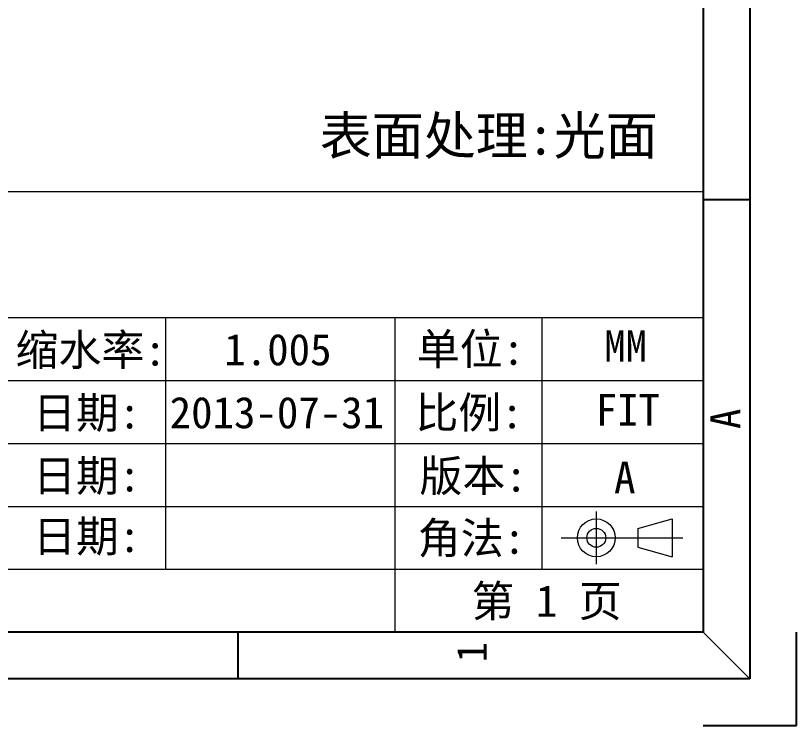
# Model space of a CAD drawing. Header units: inches. Extents: x 891 to 1249, y 156 to 796.
# Drawn here: x 1164.2 to 1232.4, y 554.3 to 616.3 of the extents above; entities that cross this region are included whole.
import ezdxf
from ezdxf.enums import TextEntityAlignment as Align
from ezdxf.lldxf.tags import DXFTag

# ---------------------------------------------------------------- set-up
doc = ezdxf.new("R2010")
doc.units = ezdxf.units.IN
doc.header["$MEASUREMENT"] = 0
doc.layers.add('50', color=7, linetype='Continuous')
doc.layers.add('dtext', color=4, linetype='Continuous')
doc.layers.add('moldbase', color=7, linetype='Continuous', lineweight=20)
doc.styles.add('仿宋', font='SIMFANG.TTF', dxfattribs={"width": 0.7})
doc.styles.add('宋体', font='SimSun.ttf', dxfattribs={"width": 0.7})
tags = doc.linetypes.add('CENTER', pattern=[2, 1.25, -0.25, 0.25, -0.25]).pattern_tags.tags
tags[10:11] = [DXFTag(74, 4), DXFTag(75, 0), DXFTag(340, '0'), DXFTag(46, 0.0), DXFTag(50, 0.0), DXFTag(44, 0.0), DXFTag(45, 0.0)]
tags[8:9] = [DXFTag(74, 4), DXFTag(75, 0), DXFTag(340, '0'), DXFTag(46, 0.0), DXFTag(50, 0.0), DXFTag(44, 0.0), DXFTag(45, 0.0)]
tags[6:7] = [DXFTag(74, 4), DXFTag(75, 0), DXFTag(340, '0'), DXFTag(46, 0.0), DXFTag(50, 0.0), DXFTag(44, 0.0), DXFTag(45, 0.0)]
tags[4:5] = [DXFTag(74, 4), DXFTag(75, 0), DXFTag(340, '0'), DXFTag(46, 0.0), DXFTag(50, 0.0), DXFTag(44, 0.0), DXFTag(45, 0.0)]

# ---------------------------------------------------------------- blocks, each defined once
blk = doc.blocks.new('7')
for p, q in [((2415.951, 292.693), (2420.951, 292.693)), ((2365.951, 246.193), (2365.951, 241.193))]:
    blk.add_line(p, q)
at = {"color": 8}
for p, q in [((2425.951, 236.193), (2425.951, 246.193)), ((2415.951, 236.193), (2425.951, 236.193))]:
    blk.add_line(p, q, dxfattribs=at)
for points in [[(2420.951, 241.193), (2010.951, 241.193), (2010.951, 528.193), (2420.951, 528.193)], [(2415.951, 246.193), (2015.951, 246.193), (2015.951, 523.193), (2415.951, 523.193)]]:
    blk.add_lwpolyline(points, close=True)
at = {"layer": 'moldbase'}
blk.add_line((2415.951, 246.193), (2420.951, 241.193), dxfattribs=at)
at = {"style": '宋体'}
for s, p in [('A', (2418.317, 269.131)), ('1', (2391.088, 244.052))]:
    blk.add_text(s, height=3.2, rotation=90, dxfattribs=at).set_placement(p, align=Align.MIDDLE)

msp = doc.modelspace()

# ---------------------------------------------------------------- linework, layer by layer
at = {"color": 7, "lineweight": 9}
for p, q in [((1090.695, 600.905), (1224.263, 600.905)), ((1224.263, 600.905), (1224.263, 562.388)), ((1090.695, 589.9), (1224.263, 589.9)), ((1177.344, 567.891), (1177.344, 589.9)), ((1197.366, 562.388), (1197.366, 589.9)), ((1210.205, 567.891), (1210.205, 589.9)), ((1090.695, 584.398), (1224.263, 584.398)), ((1090.695, 578.896), (1224.263, 578.896)), ((1090.695, 573.393), (1224.263, 573.393)), ((1090.695, 567.891), (1224.263, 567.891)), ((1095.206, 562.388), (1224.263, 562.388))]:
    msp.add_line(p, q, dxfattribs=at)
at = {"layer": 'dtext', "color": 1, "linetype": 'CENTER', "lineweight": 9}
for p, q in [((1214.923, 572.953), (1214.923, 568.331)), ((1211.859, 570.642), (1222.486, 570.642))]:
    msp.add_line(p, q, dxfattribs=at)
at = {"layer": 'dtext', "lineweight": 9}
for p, q in [((1218.563, 571.467), (1221.534, 572.293)), ((1221.534, 572.293), (1221.534, 568.991)), ((1218.563, 571.467), (1218.563, 569.817)), ((1218.563, 569.817), (1221.534, 568.991))]:
    msp.add_line(p, q, dxfattribs=at)
for radius in [1.651, 0.825]:
    msp.add_circle((1214.923, 570.642), radius, dxfattribs=at)

# ---------------------------------------------------------------- block references
at = {"layer": '50', "color": 7, "linetype": 'Continuous', "lineweight": 9, "xscale": 0.8130166579023808, "yscale": 0.8130166579024234, "zscale": 0.8130166579022814}
msp.add_blockref('7', (-739.945, 362.23), dxfattribs=at)

# ---------------------------------------------------------------- texts
at = {"layer": 'dtext', "color": 1, "lineweight": 9, "style": '仿宋'}
msp.add_text('表面处理:光面', height=3.33, dxfattribs=at).set_placement((1190.772, 604.115))
at = {"layer": 'dtext', "color": 7, "lineweight": 9, "style": '仿宋'}
for s, p in [('缩水率:', (1164.206, 585.682)), ('单位:', (1199.245, 585.757)), ('日期:', (1165.733, 580.195)), ('比例:', (1199.125, 580.21)), ('日期:', (1165.733, 574.692)), ('版本:', (1199.479, 574.677)), ('日期:', (1165.733, 569.402)), ('角法:', (1199.325, 569.249)), (' 第 1 页', (1202.147, 563.747))]:
    msp.add_text(s, height=2.7523, dxfattribs=at).set_placement(p)
at = {"layer": 'dtext', "color": 4, "lineweight": 9, "style": '仿宋'}
for s, height, p in [('1.005', 2.7523, (1182.442, 585.712)), ('MM', 2.7523, (1215.613, 586.022)), ('2013-07-31', 2.7523, (1177.672, 580.21)), ('FIT', 2.7523, (1214.87, 580.449)), ('A', 2.752, (1216.473, 574.538))]:
    msp.add_text(s, height=height, dxfattribs=at).set_placement(p)

doc.saveas('drawing.dxf')
